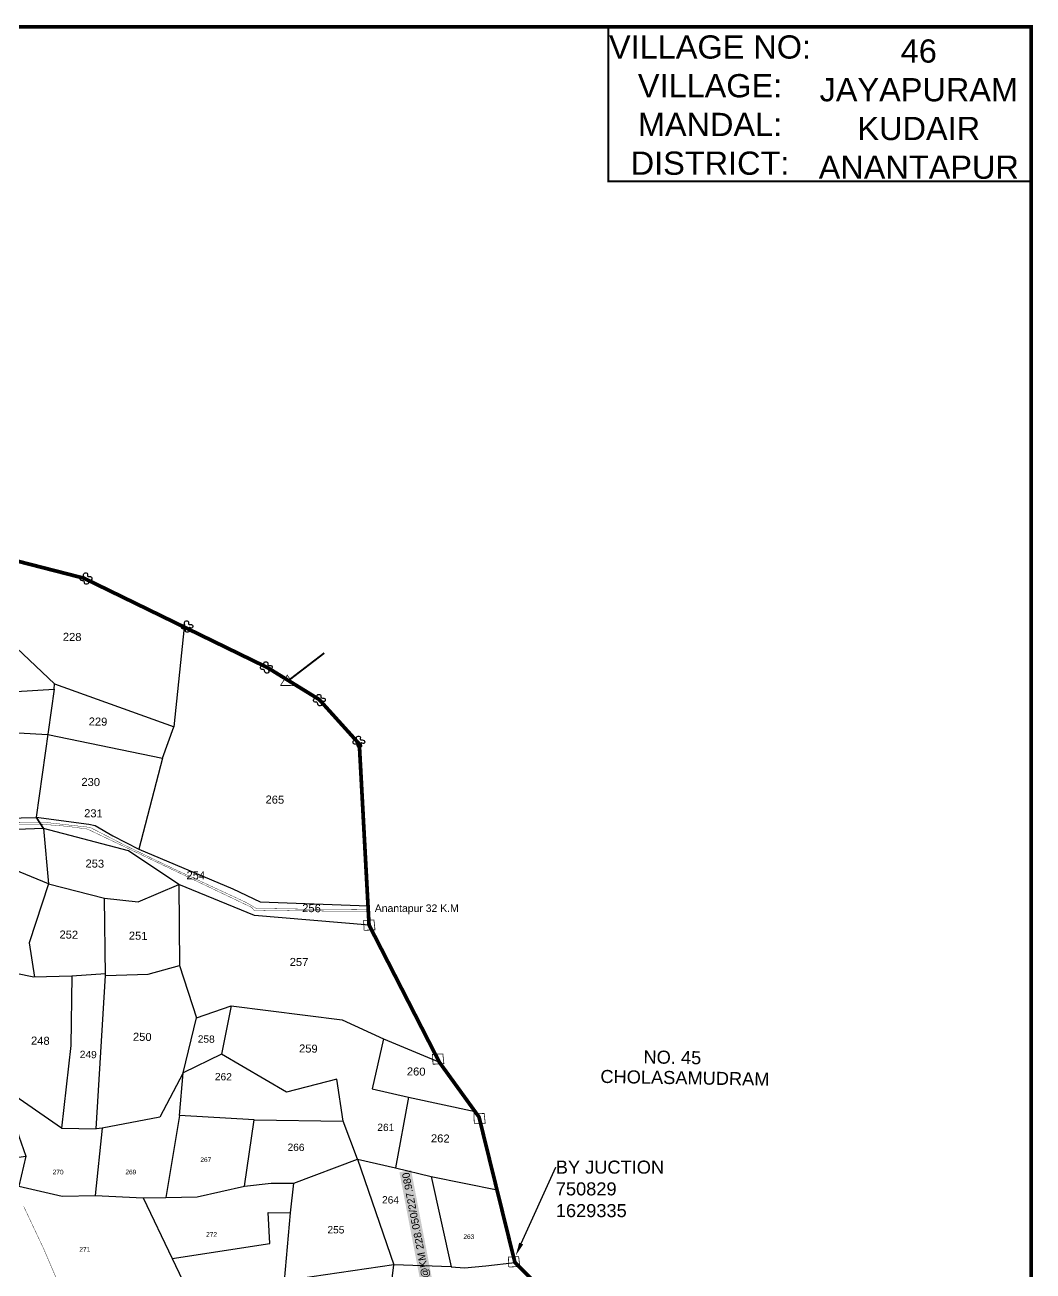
# Model space of a CAD drawing. Header units: feet. Extents: x 745555 to 752207, y 1625558 to 1632619.
# Drawn here: x 749502 to 752207, y 1629276 to 1632619 of the extents above; entities that cross this region are included whole.
import ezdxf
from ezdxf import colors
from ezdxf.entities.mleader import LeaderData, LeaderLine
from ezdxf.math import Vec2, Vec3

# ---------------------------------------------------------------- set-up
doc = ezdxf.new("R2010")
doc.units = ezdxf.units.FT
doc.header["$LTSCALE"] = 15
doc.header["$MEASUREMENT"] = 0
doc.linetypes.add('HIDDEN2', pattern=[0.1875, 0.125, -0.0625])
for name, color, linetype in [('CRDS STONES', 7, 'Continuous'), ('PAPER SIZE', 10, 'Continuous'), ('PLOT', 7, 'Continuous'), ('PLOT NO', 7, 'Continuous'), ('ROADS', 6, 'Continuous'), ('STRUCTURE', 5, 'Continuous'), ('TEXT', 1, 'Continuous'), ('VILLAGE STONES', 240, 'Continuous')]:
    doc.layers.add(name, color=color, linetype=linetype)
doc.layers.add('VILLAGE BOUNDRY', color=5, linetype='HIDDEN2', lineweight=100)
doc.styles.get("Standard").update_dxf_attribs({"font": 'arial.ttf'})

msp = doc.modelspace()

# ---------------------------------------------------------------- linework, layer by layer
at = {"layer": 'PAPER SIZE', "color": 5, "const_width": 10}
msp.add_lwpolyline([(752201.5, 1632614.1), (745560.3, 1632614.1), (745560.3, 1625562.9), (752201.5, 1625562.9)], close=True, dxfattribs=at)
at = {"layer": 'PLOT'}
for points in [[(749273.7, 1630818.6), (749580.4, 1630837.1), (749581.5, 1630850.9), (749377.9, 1631042.6)], [(749581.5, 1630850.9), (749901.9, 1630735.7), (749930.4, 1631003)], [(749580.4, 1630837.1), (749532.4, 1630493.1), (749673, 1630474.6), (749690.3, 1630471.3), (749738.1, 1630443.6), (749807.7, 1630407.4), (750059.6, 1630301.2), (750132.7, 1630266.3), (750422.3, 1630255.8)], [(749307.4, 1630729.4), (749563.4, 1630715.3), (749871.3, 1630651.7), (749901.5, 1630735.8)], [(749871.3, 1630651.7), (749807.7, 1630407.4)], [(749532.4, 1630493.1), (749552, 1630462.8), (749189.2, 1630449.9), (749185.9, 1630485), (749371.2, 1630488.8), (749532.2, 1630492.2)], [(750425.1, 1630204.1), (750117.9, 1630229.3), (749915.1, 1630313.1), (749780, 1630402.9), (749552, 1630462.8), (749532.4, 1630493.1)], [(749552, 1630462.8), (749564.7, 1630315), (749458.8, 1630358.8)], [(749564.7, 1630315), (749513.5, 1630156), (749527.6, 1630064)], [(749564.7, 1630315), (749715.8, 1630276.5), (749805.3, 1630266.7), (749915.1, 1630313.1), (749917, 1630095.2), (749962.2, 1629955.4), (750055, 1629986.9), (750029, 1629857.5), (749926.1, 1629807.5), (749962.2, 1629955.4)], [(749717.7, 1630068.8), (749715.8, 1630276.5)], [(749717.6, 1630073.4), (749627.3, 1630067), (749526, 1630064.4), (749477.3, 1630074), (749458, 1630028.1), (749458.4, 1629919.2), (749465.1, 1629846.5), (749453.6, 1629755.1), (749423.4, 1629865.1), (749381.2, 1629926.5), (749436.8, 1630163.6), (749437.7, 1630189.1), (749434.8, 1630217.2)], [(750055, 1629986.9), (750352.9, 1629949.4), (750464.2, 1629898.9), (750613.8, 1629836), (750425.1, 1630204.1)], [(749926.1, 1629807.5), (749864, 1629688.9), (749708.9, 1629658.9), (749693, 1629657.5), (749717.7, 1630068.8), (749832.3, 1630072.5), (749917, 1630095.2)], [(749627.3, 1630067), (749625.3, 1629881.3), (749599.8, 1629658.7), (749693, 1629657.5)], [(750464.2, 1629898.9), (750433.5, 1629764.6), (750531.3, 1629742.7), (750709.7, 1629703.5)], [(750393.7, 1629575.7), (750356.1, 1629678.2), (750338.4, 1629790.9), (750204, 1629755.9), (750029, 1629857.5)], [(750116.7, 1629681.4), (749916.5, 1629693.1), (749926.1, 1629807.5)], [(749599.8, 1629658.7), (749451.8, 1629761.9), (749485.9, 1629637.7), (749504.3, 1629583.7), (749485.1, 1629503.4), (749602.1, 1629476.7), (749690.4, 1629478.3), (749819.5, 1629471.9), (749879.5, 1629473.2), (749964.4, 1629475), (750091.1, 1629503.6), (750162.8, 1629511.5), (750223.6, 1629511.9)], [(750531.3, 1629742.7), (750496.1, 1629552.5), (750592, 1629529.6), (750768.4, 1629493.3)], [(749916.5, 1629693.1), (749879.5, 1629473.2)], [(750091.1, 1629503.6), (750116.7, 1629681.4), (750356.1, 1629678.2)], [(749708.9, 1629658.9), (749690.4, 1629478.3)], [(750295.6, 1629070.5), (750234.5, 1628783.7), (750028.6, 1628771), (749956, 1628882.6), (749957.7, 1629014), (749962.3, 1629082.9), (749992.5, 1629111.2), (749732.9, 1629115.2), (749631.8, 1629121.7), (749560.3, 1629122.5), (749465.9, 1629267.6), (749450, 1629291.9), (749138.7, 1629275.5), (749120, 1629340.2), (749066.3, 1629517), (749070.2, 1629531.1), (749223.9, 1629549.4), (749246.6, 1629552.1), (749461, 1629577.8), (749504.3, 1629583.7)], [(750645.4, 1629287), (750491.9, 1629292.8), (750198.3, 1629249.9), (750214.3, 1629432.1), (750223.6, 1629511.9), (750393.7, 1629575.7), (750496.1, 1629552.5)], [(750393.7, 1629575.7), (750491.9, 1629292.8)], [(750592, 1629529.6), (750645.4, 1629287), (750681.6, 1629284.5), (750738.5, 1629289.9), (750816.4, 1629298.9)], [(749819.5, 1629471.9), (749897.2, 1629309.3), (750158.8, 1629349.4), (750154.6, 1629432.6), (750214.3, 1629432.1)], [(749897.2, 1629309.3), (749989.4, 1629116.3), (749989.4, 1629116.3), (749992.5, 1629111.2), (750024.7, 1629167.6), (750117.1, 1629188.5), (750198.3, 1629249.9), (750295.6, 1629070.5), (750360.3, 1628951.2), (750513.9, 1628904.3), (750498, 1628936.1), (750440.7, 1629055), (750477.4, 1629174.8), (750491.9, 1629292.8)]]:
    msp.add_lwpolyline(points, dxfattribs=at)
at = {"layer": 'ROADS', "linetype": 'HIDDEN2', "ltscale": 10, "const_width": 1}
for points in [[(749442.6, 1630478.3), (749556, 1630479.6), (749676.5, 1630466.2), (749769.9, 1630418.2), (749894.4, 1630358), (750008.9, 1630304.9), (750094.2, 1630265.3), (750122.1, 1630248.9), (750307.2, 1630245.9), (750422.9, 1630245.1)], [(750423.1, 1630241.4), (750325.7, 1630241.3), (750170.4, 1630244.3), (750117.5, 1630242.8), (750110.4, 1630251.3), (749996.3, 1630305.7), (749829.7, 1630385.2), (749711.7, 1630441.5), (749669.8, 1630461.5), (749614.7, 1630469.1), (749544.3, 1630474.7), (749474.6, 1630474.8)], [(749584.6, 1629259.8), (749552.4, 1629335), (749498.5, 1629449.4)]]:
    msp.add_lwpolyline(points, dxfattribs=at)
at = {"layer": 'VILLAGE BOUNDRY', "lineweight": -2, "ltscale": 15}
for points, const_width in [([(749449.6, 1631188.8), (749659.9, 1631134.8), (749930.4, 1631003), (750152.7, 1630894.7), (750291, 1630809.4), (750399, 1630689.8), (750425.1, 1630204.1), (750613.8, 1629836), (750720.1, 1629689.1), (750768.4, 1629493.3), (750816.4, 1629298.9), (750906.2, 1629209.3)], 10), ([(750208.8, 1630860.1), (750305, 1630933.9)], 4.96)]:
    msp.add_lwpolyline(points, dxfattribs=dict(at, const_width=const_width))
at = {"layer": 'VILLAGE STONES', "color": 5, "const_width": 5}
msp.add_lwpolyline([(752198.6, 1632614.1), (751067.3, 1632614.1), (751067.3, 1632199.3), (752198.6, 1632199.3)], close=True, dxfattribs=at)
at = {"layer": 'VILLAGE STONES', "const_width": 2}
for points in [[(750205.5, 1630874.6), (750225.4, 1630846.6), (750187.5, 1630846.9), (750205.5, 1630874.6)], [(750412.3, 1630189.9), (750441.1, 1630191.3), (750438.2, 1630217.6), (750410.6, 1630216.6), (750411.8, 1630189.9)], [(750597, 1629830.7), (750625.9, 1629832), (750623, 1629858.3), (750595.3, 1629857.3), (750596.6, 1629830.6)], [(750708, 1629670.9), (750736.8, 1629672.2), (750733.9, 1629698.6), (750706.3, 1629697.5), (750707.5, 1629670.9)], [(750800.6, 1629286.6), (750829.4, 1629288), (750826.5, 1629314.3), (750798.9, 1629313.2), (750800.1, 1629286.6)]]:
    msp.add_lwpolyline(points, dxfattribs=at)
at = {"layer": 'VILLAGE STONES'}
for points in [[(749659.9, 1631137.9), (749661.4, 1631148.4), (749670, 1631146.4), (749669.7, 1631140.5), (749680.5, 1631137.6), (749679.7, 1631129.9), (749671.6, 1631131), (749672.7, 1631121.6), (749662.8, 1631119.9), (749660.2, 1631127.1), (749652.1, 1631128.8), (749650.9, 1631136.2), (749660, 1631138.1)], [(749930.7, 1631009.2), (749932.1, 1631019.7), (749940.7, 1631017.6), (749940.5, 1631011.7), (749951.3, 1631008.8), (749950.5, 1631001.2), (749942.4, 1631002.3), (749943.5, 1630992.8), (749933.6, 1630991.1), (749931, 1630998.3), (749922.9, 1631000), (749921.7, 1631007.4), (749930.7, 1631009.3)], [(750143.4, 1630899.5), (750144.9, 1630910), (750153.5, 1630907.9), (750153.2, 1630902.1), (750164, 1630899.2), (750163.3, 1630891.5), (750155.2, 1630892.6), (750156.3, 1630883.2), (750146.3, 1630881.4), (750143.7, 1630888.6), (750135.6, 1630890.4), (750134.5, 1630897.7), (750143.5, 1630899.7)], [(750286, 1630811.9), (750287.5, 1630822.4), (750296, 1630820.4), (750295.8, 1630814.5), (750306.6, 1630811.6), (750305.8, 1630803.9), (750297.7, 1630805), (750298.8, 1630795.6), (750288.9, 1630793.8), (750286.3, 1630801.1), (750278.2, 1630802.8), (750277, 1630810.1), (750286.1, 1630812.1)], [(750391.7, 1630699.5), (750393.2, 1630710), (750401.8, 1630707.9), (750401.5, 1630702), (750412.3, 1630699.2), (750411.6, 1630691.5), (750403.4, 1630692.6), (750404.6, 1630683.2), (750394.6, 1630681.4), (750392, 1630688.6), (750383.9, 1630690.4), (750382.8, 1630697.7), (750391.8, 1630699.7)]]:
    msp.add_spline(points, degree=3, dxfattribs=at)

# ---------------------------------------------------------------- texts
at = {"layer": 'PLOT NO'}
for s, height, p in [('228', 21.47, (749603.4, 1630966.8)), ('229', 21.47, (749672.8, 1630739.7)), ('230', 21.47, (749653.1, 1630577.6)), ('265', 21.47, (750147.2, 1630530.3)), ('231', 21.47, (749660.5, 1630493.6)), ('253', 21.47, (749664.2, 1630358.6)), ('254', 21.47, (749935.2, 1630327.2)), ('256', 21.47, (750245.5, 1630239.1)), ('252', 21.47, (749594.4, 1630168.1)), ('251', 21.47, (749780.5, 1630165.1)), ('257', 21.47, (750212, 1630094.6)), ('250', 21.47, (749791.5, 1629893.8)), ('258', 19.52, (749965.4, 1629888.8)), ('248', 21.47, (749518, 1629883.5)), ('259', 21.47, (750237.1, 1629862.4)), ('249', 19.52, (749648.9, 1629847.4)), ('262', 19.52, (750011.4, 1629787.9)), ('260', 21.47, (750526.4, 1629800.8)), ('261', 19.52, (750447.2, 1629651.9)), ('262 ', 21.47, (750591, 1629621.3)), ('266', 19.52, (750206.3, 1629598.4)), ('267', 12.53, (749972.4, 1629568.5)), ('270', 12.53, (749576.2, 1629535.4)), ('269', 12.53, (749771.3, 1629535.5)), ('264', 19.52, (750459.8, 1629457.3)), ('272', 12.53, (749988, 1629368.1)), ('255', 19.52, (750313.3, 1629377.2)), ('263', 12.53, (750678.1, 1629362)), ('271', 12.53, (749647.7, 1629327.8))]:
    msp.add_text(s, height=height, rotation=359.0512, dxfattribs=at).set_placement(p)
msp.add_text('Anantapur 32 K.M', height=20, dxfattribs=at).set_placement((750440.5, 1630239.3))
at = {"layer": 'STRUCTURE', "color": 5, "insert": (750588.4, 1629146.3), "char_height": 20, "width": 396.871, "attachment_point": 1, "rotation": 100.8743, "bg_fill": 1, "box_fill_scale": 1.3, "bg_fill_color": 7, "bg_fill_true_color": 16777215, "bg_fill_transparency": 4390977}
msp.add_mtext('\\pi0.77531;OUTLET@KM 228.050/227.980', dxfattribs=at)
at = {"layer": 'TEXT'}
for s, p in [('NO. 45 ', (751161.1, 1629833)), ('CHOLASAMUDRAM', (751045.5, 1629780.6))]:
    msp.add_text(s, height=35, rotation=359.0512, dxfattribs=at).set_placement(p)
at = {"layer": 'VILLAGE STONES', "char_height": 62.335, "width": 535.064, "attachment_point": 2}
for s, insert in [('VILLAGE NO:\\PVILLAGE:\\PMANDAL:\\PDISTRICT:', (751339.9, 1632591.1)), ('46\\PJAYAPURAM  \\PKUDAIR\\PANANTAPUR ', (751899.9, 1632580.3))]:
    msp.add_mtext(s, dxfattribs=dict(at, insert=insert))

# ---------------------------------------------------------------- leaders
at = {"layer": 'CRDS STONES', "color": 1}
ml = msp.add_multileader_mtext('Standard', dxfattribs=at)
ml.set_content('BY JUCTION\\P750829\\P1629335', color=1)
ml.set_leader_properties()
ml.build(insert=Vec2(0, 0))
ml.multileader.update_dxf_attribs({"dogleg_length": 0.36, "arrow_head_size": 35})
ctx = ml.context
ctx.base_point, ctx.char_height, ctx.arrow_head_size, ctx.landing_gap_size, ctx.plane_origin = Vec3(750926, 1629554.3), 35, 35, 0.09, Vec3(751013.5, 1629384.2)
notes = []
notes.append((ctx, [(0, (1, 1, 0), (750926, 1629554.3), (1, 0), 1.396927018504357e-11, [(0, [(750818.8, 1629317.7)], 0, [])])]))
ctx.mtext.insert, ctx.mtext.flow_direction = Vec3(750926.1, 1629572.1), 5
for ctx, leaders in notes:
    for number, flags, end, landing, length, lines in leaders:
        leader = LeaderData()
        leader.index, (leader.has_last_leader_line, leader.has_dogleg_vector, leader.attachment_direction) = number, flags
        leader.last_leader_point, leader.dogleg_vector, leader.dogleg_length = Vec3(end), Vec3(landing), length
        for number, points, colour, breaks in lines:
            line = LeaderLine()
            line.index, line.vertices, line.color, line.breaks = number, Vec3.list(points), colors.encode_raw_color(colour), breaks
            leader.lines.append(line)
        ctx.leaders.append(leader)

doc.saveas('drawing.dxf')
